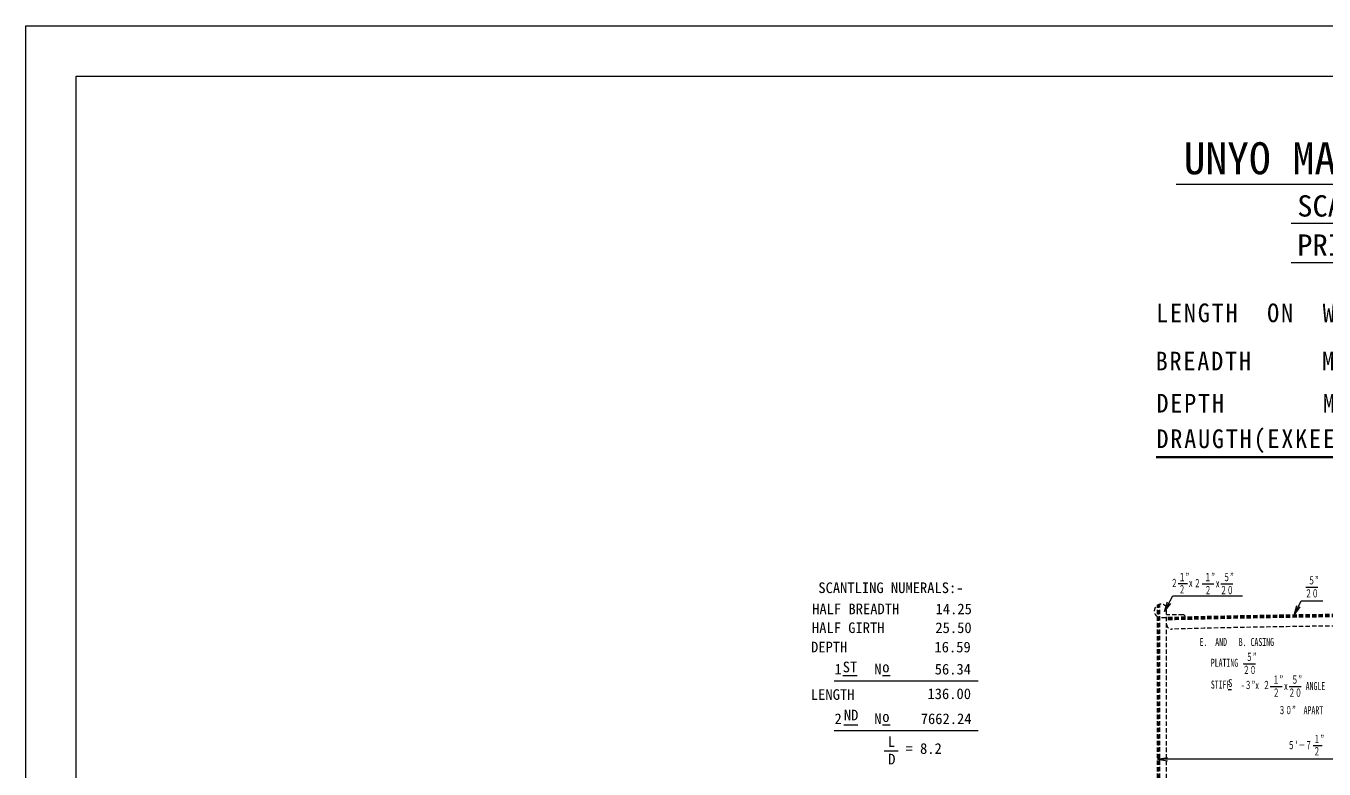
# Model space of a CAD drawing. Units: millimetres, scale not verified. Extents: x -8222 to 8222, y -5815 to 5815.
# Drawn here: x -8222 to -1087, y 1730 to 5815 of the extents above; entities that cross this region are included whole.
import ezdxf
from ezdxf.enums import TextEntityAlignment as Align

# ---------------------------------------------------------------- set-up
doc = ezdxf.new("R2010")
doc.units = ezdxf.units.MM
doc.header["$LTSCALE"] = 20
doc.linetypes.add('DASHED1', pattern=[1.8, 1.2, -0.6])
for name, color, linetype, lineweight in [('0-0_0', 3, 'Continuous', 18), ('0-2_寸法', 2, 'Continuous', 18), ('0-F_枠', 3, 'Continuous', 18)]:
    doc.layers.add(name, color=color, linetype=linetype, lineweight=lineweight)
doc.styles.add('ＭＳ ゴシック', font='')
doc.styles.get('ＭＳ ゴシック').set_extended_font_data('MS Gothic')

msp = doc.modelspace()

# ---------------------------------------------------------------- linework, layer by layer
at = {"layer": '0-0_0', "color": 1, "linetype": 'DASHED1'}
for p, q in [((-2002.7, -1955.38), (-2002.7, 2629.93)), ((-1996.35, -1776.08), (-1996.35, 2633.22)), ((-1951.9, 1031.18), (-1951.9, 2619.99)), ((-1861.95, 2577.27), (-1951.9, 2577.27))]:
    msp.add_line(p, q, dxfattribs=at)
msp.add_lwpolyline([(-2009.05, -1772.68), (-2009.05, 1069.6), (-1990, 1069.6), (-1990, 2635.14)], dxfattribs=at)
for centre, radius, start, end in [((-1982.45, 2598.63), 37.28, 34.95605, 258.32144), ((-439.2, -53282.66), 55865.03, 90.04257, 91.59069), ((-439.2, -53282.66), 55852.33, 90.04258, 91.55199), ((-439.2, -53282.66), 55858.68, 90.04257, 91.55181), ((-1861.95, 2564.57), 12.7, 0, 90), ((-1926.5, 2524.45), 25.4, 180, 271.52662), ((-439.2, -53282.66), 55801.53, 90.04258, 91.52662)]:
    msp.add_arc(centre, radius, start, end, dxfattribs=at)
at = {"layer": '0-2_寸法'}
for p, q in [((-1900.05, 4945.56), (1181.15, 4945.56)), ((-1268.05, 4730.44), (691.64, 4730.44)), ((-1268.05, 4515.32), (691.64, 4515.32)), ((-2010.46, 3448.76), (1656.5, 3448.76)), ((-2010.46, 3448.76), (1656.5, 3448.76)), ((-2010.46, 3442.5), (1656.5, 3442.5)), ((-1837.69, 2747.31), (-1888.49, 2747.31)), ((-1692.02, 2745.37), (-1757.5, 2745.37)), ((-1588.4, 2745.37), (-1653.88, 2745.37)), ((-1121.48, 2727.36), (-1186.97, 2727.36)), ((-1964.5, 2595.78), (-1946.79, 2648.91)), ((-1250.79, 2574.81), (-1213.23, 2654.86)), ((-1213.23, 2654.86), (-1093.46, 2654.86)), ((-1964.5, 2595.78), (-1929.69, 2639.65)), ((-1250.79, 2574.81), (-1236.17, 2628.86)), ((-1250.79, 2574.81), (-1218.56, 2620.6)), ((-1463.3, 2306.46), (-1528.79, 2306.46)), ((-3779.98, 2214.04), (-2987.02, 2214.04)), ((-3731.34, 2244.84), (-3653.86, 2244.84)), ((-3514.05, 2244.84), (-3472.12, 2244.84)), ((-1614.44, 2167.59), (-1594.88, 2167.59)), ((-1316.95, 2181.52), (-1382.44, 2181.52)), ((-1213.33, 2181.52), (-1278.82, 2181.52)), ((-3779.98, 1941.27), (-2987.02, 1941.27)), ((-3727.15, 1972.07), (-3649.67, 1972.07)), ((-3514.05, 1972.07), (-3472.12, 1972.07)), ((-1096.71, 1856.77), (-1147.5, 1856.77)), ((-3504.89, 1830.18), (-3427.42, 1830.18)), ((-2002.7, 1783.61), (-1947.55, 1793.33)), ((-288.2, 1783.61), (-2002.7, 1783.61)), ((-2002.7, 1783.61), (-1947.55, 1773.88))]:
    msp.add_line(p, q, dxfattribs=at)
msp.add_lwpolyline([(-1964.5, 2595.78), (-1917.49, 2682.61), (-1534.24, 2682.61)], dxfattribs=at)
at = {"layer": '0-F_枠'}
for p, q in [((-8221.72, 5815.41), (8221.86, 5815.41)), ((-8221.72, -5815.41), (-8221.72, 5815.41)), ((-7945.13, 5538.82), (7945.13, 5538.82)), ((-7945.13, -5538.82), (-7945.13, 5538.82))]:
    msp.add_line(p, q, dxfattribs=at)

# ---------------------------------------------------------------- texts
at = {"layer": '0-2_寸法', "style": 'ＭＳ ゴシック'}
for s, height, p in [('UNYO MARU.MIDSHIP SECTION.', 176, (-1858.51, 4947.19)), ('SCANTLING NUMERALS:-', 58.65, (-3866.46, 2679.49)), ('HALF BREADTH     14.25', 58.65, (-3900.29, 2563.06)), ('HALF GIRTH       25.50', 58.65, (-3901.58, 2459.77)), ('DEPTH            16.59', 58.65, (-3906.63, 2353.53)), ('1', 58.65, (-3777.61, 2231.94)), ('ST', 58.65, (-3732.49, 2243.76)), ('N', 58.65, (-3558.99, 2231.94)), ('o', 58.65, (-3514.94, 2243.76)), ('56.34', 58.65, (-3226.78, 2231.98)), ('LENGTH', 58.65, (-3907.42, 2092.54)), ('136.00', 58.65, (-3266.69, 2096.59)), ('2', 58.65, (-3777.61, 1959.17)), ('ND', 58.65, (-3726.1, 1979.51)), ('N', 58.65, (-3558.99, 1959.17)), ('o', 58.65, (-3514.94, 1970.99)), ('7662.24', 58.65, (-3303.6, 1959.21)), ('L', 58.65, (-3484.64, 1833.63)), ('= 8.2', 58.65, (-3387.22, 1795.5)), ('D', 58.65, (-3482.25, 1737.25))]:
    msp.add_text(s, height=height, dxfattribs=at).set_placement(p, align=Align.BOTTOM_LEFT)
for s, height, width, p in [('SCALE 1/2 IN. TO ONE FT.', 117.3, 1.05, (-1234.05, 4732.07)), ('PRINCIPAL DIMENSIONS', 117.3, 1.05, (-1234.05, 4516.94)), ('１”', 43.99, 0.6, (-1885.08, 2749.34)), ('１”', 43.99, 0.6, (-1744.25, 2749.36)), ('５”', 43.99, 0.6, (-1640.62, 2749.36)), ('５”', 43.99, 0.6, (-1173.71, 2731.35)), ('２', 43.99, 0.6, (-1928.49, 2716.96)), ('２', 43.99, 0.6, (-1886.07, 2681.93)), ('x ', 43.99, 0.6, (-1830.03, 2718.09)), ('２', 43.99, 0.6, (-1801.84, 2716.12)), ('２', 43.99, 0.6, (-1743.44, 2677.79)), ('x', 43.99, 0.6, (-1682.13, 2715.63)), ('２０', 43.99, 0.6, (-1657.81, 2677.79)), ('２０', 43.99, 0.6, (-1190.9, 2659.78)), ('E.  AND   B. CASING', 43.99, 0.6, (-1771.05, 2393.12)), ('５”', 43.99, 0.6, (-1515.53, 2310.45)), ('PLATING - ', 43.99, 0.6, (-1709.48, 2278.89)), ('２０', 43.99, 0.6, (-1532.72, 2238.88)), ('STIFF', 43.99, 0.6, (-1708.95, 2158.97)), ('S', 43.99, 0.6, (-1612.79, 2167.76)), ('-３”x ２', 43.99, 0.6, (-1544.05, 2155.97)), ('１”', 43.99, 0.6, (-1369.18, 2185.5)), ('５”', 43.99, 0.6, (-1265.56, 2185.5)), ('２', 43.99, 0.6, (-1368.37, 2113.93)), ('x', 43.99, 0.6, (-1307.07, 2151.77)), ('２０', 43.99, 0.6, (-1282.75, 2113.93)), ('ANGLE', 43.99, 0.6, (-1187.72, 2150.49)), ('３０”  APART', 43.99, 0.6, (-1336.71, 2018.06)), ("５'－７", 43.99, 0.6, (-1285.43, 1825.44)), ('１”', 43.99, 0.6, (-1144.1, 1858.8)), ('２', 43.99, 0.6, (-1145.09, 1791.39))]:
    msp.add_text(s, height=height, dxfattribs=dict(at, width=width)).set_placement(p, align=Align.BOTTOM_LEFT)
at = {"layer": '0-2_寸法', "char_height": 102.6, "attachment_point": 7, "style": 'ＭＳ ゴシック'}
for s, insert in [("\\T1.15;\\W0.95;LENGTH\\~\\~ON\\~\\~W.L\\~135\\~0\\~\\~\\~HEIGHT\\~OF\\~FOC'SLE\\~D\\~\\~6\\~-3", (-2009.48, 4184.98)), ('\\T1.15;\\W0.95;BREADTH\\~\\~\\~\\~\\~MD.\\~28"-6"\\~\\~\\~"\\~\\~\\~\\~"\\~\\~POOP\\~\\~\\~\\~"\\~\\~6"-9"', (-2012.31, 3919.82)), ('\\T1.15;\\W0.95;DEPTH\\~\\~\\~\\~\\~\\~\\~ML.\\~16"-0"\\~\\~LENGTH\\~"\\~\\~\\~\\~\\~"\\~\\~\\~\\~"\\~29"-6"', (-2008.07, 3688.22)), ('\\T1.15;\\W0.95;DRAUGTH(EXKEEL)\\~12"-0"\\~\\~\\~\\~"\\~\\~\\~\\~"\\~FOC\'SLE\\~"\\~29"-0"', (-2008.07, 3467.12))]:
    msp.add_mtext(s, dxfattribs=dict(at, insert=insert))

doc.saveas('drawing.dxf')
